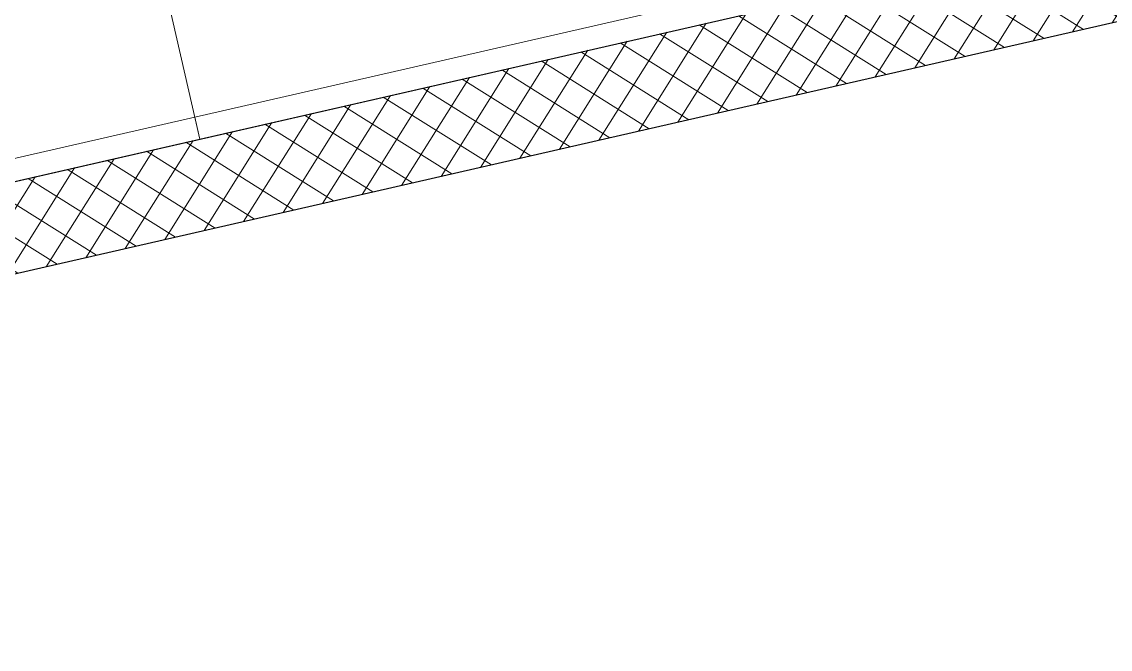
# Model space of a CAD drawing. Header units: millimetres. Extents: x 1667 to 847943, y 724 to 1832625.
# Drawn here: x 644335 to 645542, y 718375 to 719071 of the extents above; entities that cross this region are included whole.
import ezdxf

# ---------------------------------------------------------------- set-up
doc = ezdxf.new("R2010")
doc.units = ezdxf.units.MM
doc.linetypes.add('CENTER', pattern=[2, 1.25, -0.25, 0.25, -0.25])
for name, color, linetype, lineweight in [('.', 1, 'Continuous', 0), ('2026-02-28_GF-SF BWP SET_MAIN BLOCK_SASANGIR RESORT$0$BRICK WALL_MOFA', 20, 'Continuous', 25), ('2026-02-28_GF-SF BWP SET_MAIN BLOCK_SASANGIR RESORT$0$HATCH SOLID_MOFA', 252, 'Continuous', 0), ('DIMENSION_MOFA', 66, 'CENTER', 15), ('GH - KIT EQUIP.', 2, 'Continuous', 9)]:
    doc.layers.add(name, color=color, linetype=linetype, lineweight=lineweight)

# ---------------------------------------------------------------- blocks, each defined once
blk = doc.blocks.new('FURNITURE BOH')
at = {"layer": '.', "lineweight": -2}
blk.add_lwpolyline([(-24671.4, 8421.1), (-24671.4, 8321.1), (-21772.4, 8321.1), (-21772.4, 8421.1)], close=True, dxfattribs=at)
at = {"layer": 'GH - KIT EQUIP.'}
for points in [[(-21772.4, 9171.1), (-22871.9, 9171.1), (-22871.9, 8421.1), (-21772.4, 8421.1)], [(-24741.9, 8421.1), (-24741.9, 8446.1), (-22871.9, 8446.1), (-22871.9, 8421.1)], [(-22871.9, 8446.1), (-21772.4, 8446.1), (-21772.4, 8421.1), (-22871.9, 8421.1)]]:
    blk.add_lwpolyline(points, close=True, dxfattribs=at)
blk = doc.blocks.new('ff')
at = {"layer": '2026-02-28_GF-SF BWP SET_MAIN BLOCK_SASANGIR RESORT$0$HATCH SOLID_MOFA'}
h = blk.add_hatch(dxfattribs=at)
h.set_pattern_fill('ANSI37', color=256, scale=10, angle=360)
h.set_pattern_definition([(45, (141873.276, -3193.148), (-22.45064, 22.45064), []), (135, (141873.276, -3193.148), (-22.45064, -22.45064), [])])
h.paths.add_polyline_path([(47450, -11675.003), (47000.122, -11675), (47000.122, -11624.994), (44012.618, -11624.994), (44012.618, -11524.994), (44808.618, -11524.994), (44808.618, -9708.925), (47807.618, -9708.925), (47807.618, -8909.463), (47907.618, -8909.463), (47907.618, -9808.925), (44908.618, -9808.925), (44908.618, -11525), (47450, -11524.997)])
at = {"layer": '2026-02-28_GF-SF BWP SET_MAIN BLOCK_SASANGIR RESORT$0$BRICK WALL_MOFA'}
blk.add_lwpolyline([(47000.122, -11675), (47000.122, -11625), (44012.618, -11625), (44012.618, -11524.994), (44808.618, -11524.994), (44808.618, -9708.925), (47807.618, -9708.925), (47807.618, -8909.463), (47907.618, -8909.463), (47907.618, -9808.925), (44908.618, -9808.925), (44908.618, -11525), (47450, -11525), (47450, -11675)], dxfattribs=at)
at = {"color": 1, "rotation": 360}
blk.add_blockref('FURNITURE BOH', (69580.092, -18129.993), dxfattribs=at)

msp = doc.modelspace()

# ---------------------------------------------------------------- block references
at = {"layer": 'DIMENSION_MOFA', "rotation": 12.89632932256583}
msp.add_blockref('ff', (596835.137, 717980.215), dxfattribs=at)

doc.saveas('drawing.dxf')
